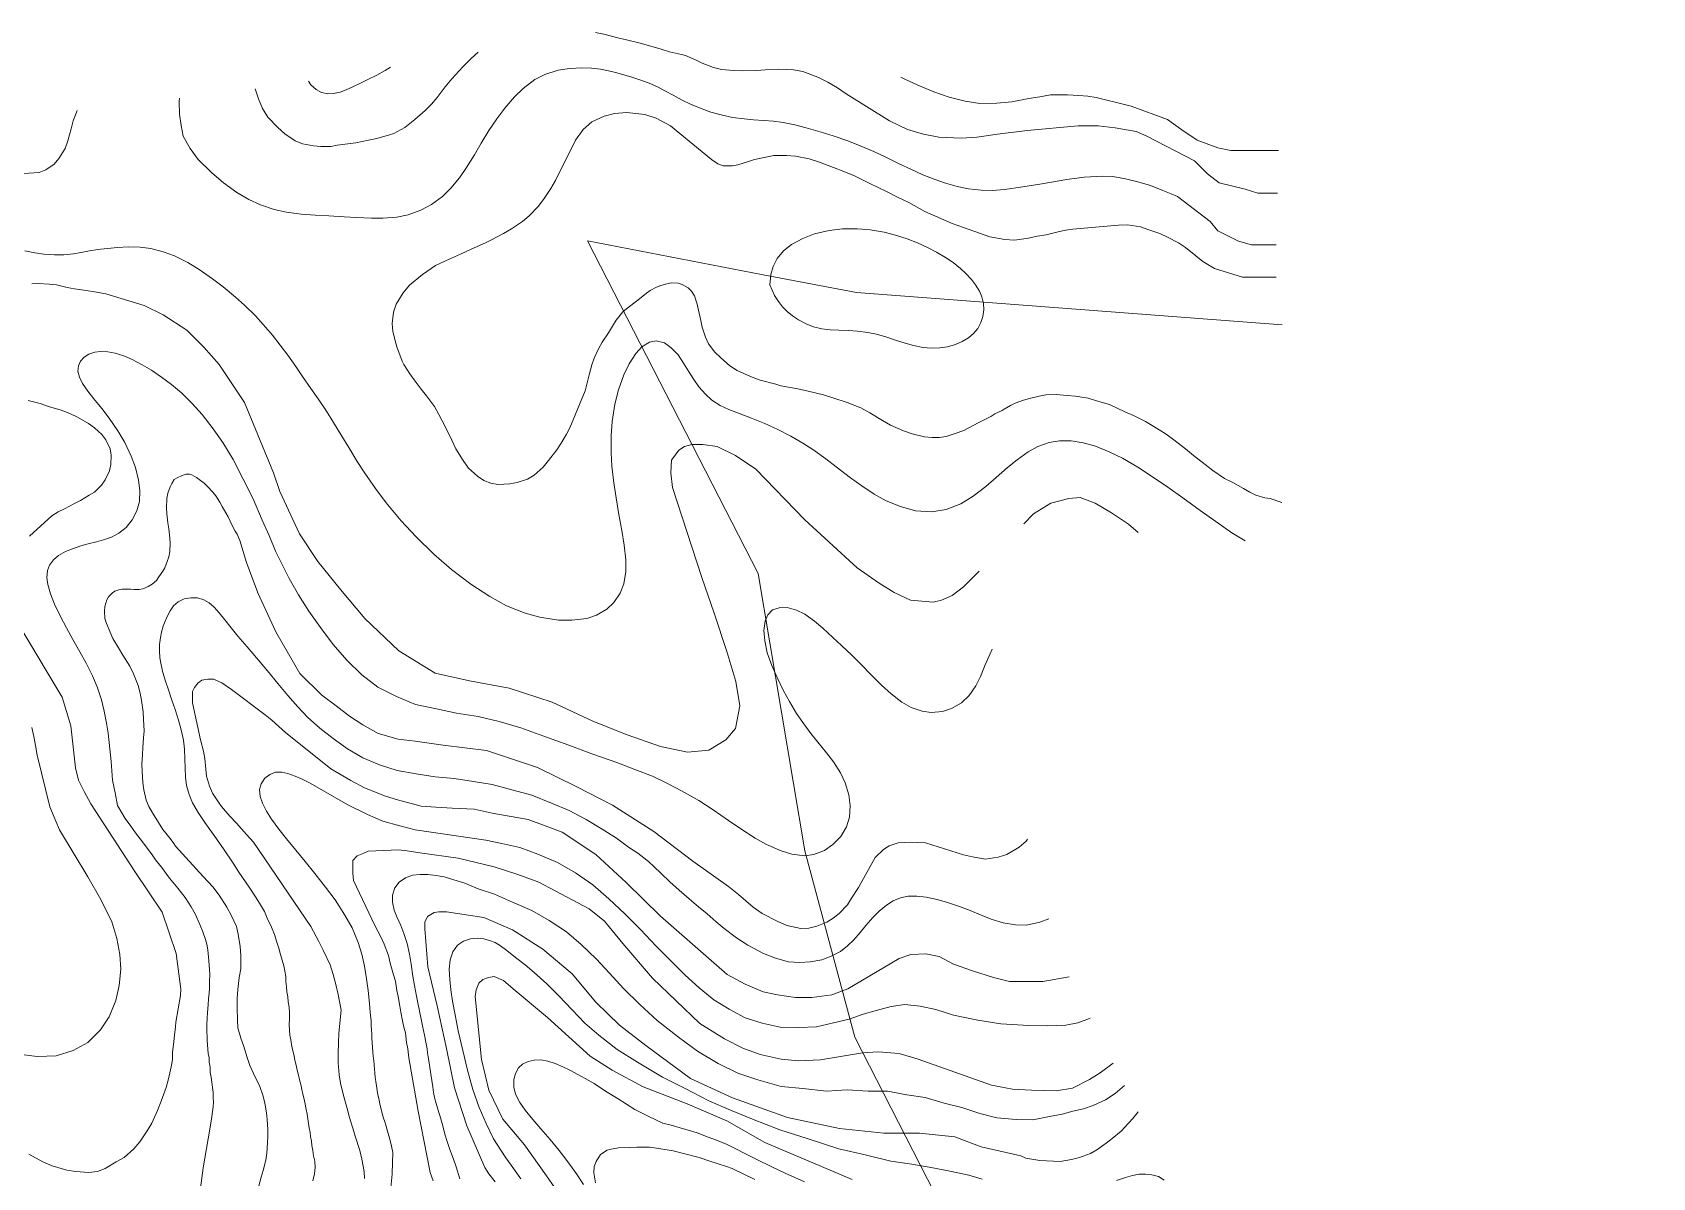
# Model space of a CAD drawing. Header units: metres. Extents: x 548946 to 557077, y 1838800 to 1845419.
# Drawn here: x 555028 to 555771, y 1843714 to 1844239 of the extents above; entities that cross this region are included whole.
import ezdxf

# ---------------------------------------------------------------- set-up
doc = ezdxf.new("R2010")
doc.units = ezdxf.units.M
doc.header["$LTSCALE"] = 28
for name, color, linetype, lineweight in [('1', 7, 'Continuous', 13), ('2', 7, 'Continuous', 13), ('44', 7, 'Continuous', 13)]:
    doc.layers.add(name, color=color, linetype=linetype, lineweight=lineweight)

msp = doc.modelspace()

# ---------------------------------------------------------------- linework, layer by layer
at = {"layer": '1'}
for points in [[(555539.12, 1844191.71), (555534.21, 1844193.94), (555524.65, 1844195.68), (555516.82, 1844196.56), (555507.69, 1844196.56), (555484.22, 1844194.38), (555470.74, 1844192.63), (555461.18, 1844191.33), (555454.22, 1844190.89), (555443.79, 1844191.33), (555436.84, 1844192.63), (555429.45, 1844194.81), (555421.19, 1844198.74), (555401.35, 1844211.13), (555397.28, 1844213.95), (555392.87, 1844216.54), (555388.29, 1844218.91), (555381.42, 1844221.38), (555377.13, 1844222.17), (555370.52, 1844222.58), (555364.19, 1844222.27), (555360.15, 1844221.86), (555353.98, 1844221.75), (555349.87, 1844221.9), (555344.19, 1844222.43), (555340.47, 1844223.29), (555335.27, 1844225.3), (555332.23, 1844226.82), (555327.7, 1844228.83), (555325.83, 1844229.26), (555320.35, 1844230.47), (555316.5, 1844231.61), (555310.77, 1844233.36), (555306.83, 1844234.39), (555300.64, 1844236), (555296.62, 1844236.92), (555290.24, 1844238.5), (555286.42, 1844239.37)], [(555232.56, 1844230.23), (555229.34, 1844227.35), (555225.61, 1844223.65), (555220.61, 1844218.08), (555217.55, 1844214.37), (555213.78, 1844209.52), (555211.22, 1844206.44), (555208.26, 1844203.5), (555203.54, 1844199.39), (555199.05, 1844195.79), (555193.98, 1844192.96), (555191.97, 1844192.33), (555186.17, 1844190.75), (555182.37, 1844189.99), (555176.52, 1844188.78), (555172.88, 1844188.23), (555168.01, 1844187.62), (555165.04, 1844187.06), (555160.48, 1844187.06), (555157.2, 1844187.41), (555152.14, 1844188.29), (555148.75, 1844189.58), (555144.05, 1844192.89), (555140.74, 1844195.81), (555136.25, 1844200.48), (555133.76, 1844204.45), (555131.97, 1844208.88), (555130.41, 1844213.48)], [(555154.8, 1844217.03), (555155.94, 1844215.27), (555158.34, 1844213.21), (555160.8, 1844211.85), (555163.69, 1844211.19), (555166.33, 1844211.3), (555169.33, 1844212.01), (555172.12, 1844213.1), (555175.45, 1844214.56), (555178.67, 1844216.11), (555182.36, 1844217.88), (555186.14, 1844219.78), (555190.03, 1844221.88), (555192.47, 1844223.42)], [(555253.3, 1844213.68), (555258.56, 1844217.7), (555263.25, 1844220.07), (555269.27, 1844222.03), (555274.51, 1844222.88), (555280.13, 1844223.15), (555284.6, 1844222.91), (555288.74, 1844222.48), (555292.3, 1844221.73), (555295.56, 1844220.97), (555299.39, 1844219.88), (555302.99, 1844218.82), (555307.16, 1844217.49), (555310.97, 1844216.02), (555314.76, 1844214.4), (555318.49, 1844212.46), (555321.99, 1844210.55), (555326.08, 1844208.33), (555329.93, 1844206.44), (555334.77, 1844204.41), (555339.29, 1844202.84), (555344.65, 1844201.37), (555349.28, 1844200.42), (555354.48, 1844199.69), (555358.9, 1844199.33), (555363.56, 1844198.99), (555367.97, 1844198.63), (555372.48, 1844198.02), (555377.76, 1844196.99), (555382.97, 1844195.67), (555389.44, 1844193.79), (555395.3, 1844191.91), (555402.03, 1844189.57), (555407.75, 1844187.41), (555414.07, 1844184.68), (555419.47, 1844182.15), (555425.57, 1844179.17), (555430.91, 1844176.63), (555436.53, 1844174.09), (555441.71, 1844172.03), (555446.79, 1844170.25), (555452.27, 1844168.75), (555457.36, 1844167.66), (555463.27, 1844166.97), (555468.39, 1844166.9), (555473.88, 1844167.28), (555482.27, 1844168.62), (555490.94, 1844170), (555502.53, 1844171.93), (555510.42, 1844173.03), (555518.99, 1844173.5), (555523.6, 1844173.22), (555529.34, 1844172.25), (555535.07, 1844170.8), (555540.83, 1844169.12), (555546.48, 1844166.92), (555550.36, 1844165.4), (555553.27, 1844164.14)], [(555426.42, 1844218.85), (555427.85, 1844218.11), (555434.18, 1844215.1), (555441.56, 1844212.04), (555448.56, 1844209.72), (555455.89, 1844207.82), (555462.59, 1844206.75), (555470.45, 1844206.92), (555477.26, 1844207.48), (555485.05, 1844209.01), (555490.07, 1844209.83), (555494.92, 1844210.68), (555498.74, 1844210.75), (555502.72, 1844210.69), (555507.99, 1844210.5), (555512.04, 1844210.07), (555515.93, 1844209.52), (555520.19, 1844208.41), (555525.29, 1844207.21), (555532, 1844205.57)], [(555095.65, 1844209.27), (555095.55, 1844207.75), (555095.67, 1844201.89), (555096.39, 1844196.74), (555097.42, 1844191.84), (555100.61, 1844186.17), (555104.31, 1844181.16), (555110.38, 1844175.06), (555115.94, 1844170.45), (555121.94, 1844165.99), (555127.55, 1844162.78), (555132.81, 1844160.35), (555139.12, 1844158.23), (555144.8, 1844156.96), (555151.44, 1844156.05), (555157.82, 1844155.57), (555164.21, 1844155.18), (555171.18, 1844154.81), (555176.84, 1844154.48), (555183.76, 1844154.2), (555188.86, 1844154.17), (555195.39, 1844154.69), (555200.5, 1844155.78), (555206.39, 1844157.9), (555211.24, 1844160.48), (555216.2, 1844164.11), (555220.08, 1844167.88), (555224.11, 1844172.7), (555227.33, 1844177.46), (555230.96, 1844183.28), (555234.06, 1844188.61), (555237.52, 1844194.33), (555241.19, 1844199.77), (555244.82, 1844204.69), (555249.33, 1844209.85), (555253.3, 1844213.68)], [(555048.77, 1844203.58), (555046.98, 1844198.75), (555046.09, 1844195.21), (555044.49, 1844189.67), (555043.23, 1844186.08), (555040.37, 1844181.53), (555038.21, 1844178.97), (555034.44, 1844176.31), (555031.35, 1844175.16), (555026.63, 1844174.76), (555023.31, 1844174.63), (555017.79, 1844175.37), (555013.68, 1844176.19), (555007.66, 1844177.82), (555003.65, 1844179.41), (554999.03, 1844181.31), (554990.02, 1844186.28), (554987.66, 1844187.61), (554984.04, 1844189.71)], [(555532, 1844205.57), (555548.63, 1844199.43), (555555.15, 1844194.69), (555562.26, 1844189.95), (555571.74, 1844186.39), (555577.66, 1844185.21), (555587.73, 1844185.21), (555591.88, 1844185.21), (555594.84, 1844185.21), (555599.58, 1844185.21)], [(555198.59, 1844087.15), (555197.73, 1844088.66), (555195.38, 1844095.23), (555194.8, 1844096.87), (555193.55, 1844102.25), (555193.19, 1844105.92), (555193.87, 1844111.15), (555195.03, 1844114.82), (555198.3, 1844119.9), (555201.2, 1844123.41), (555207.06, 1844128.34), (555213.13, 1844132.43), (555217.71, 1844134.63), (555224.48, 1844137.67), (555229.34, 1844139.99), (555236.02, 1844142.93), (555238.18, 1844143.96), (555244.17, 1844147.09), (555247.9, 1844149.28), (555252.91, 1844152.67), (555255.93, 1844155.24), (555260.15, 1844159.58), (555262.61, 1844162.75), (555265.99, 1844167.74), (555268.01, 1844171.43), (555277.3, 1844190.02), (555280.78, 1844194.81), (555284.69, 1844198.3), (555290.34, 1844200.91), (555295.12, 1844202.22), (555300.77, 1844202.66), (555309.03, 1844201.79), (555314.25, 1844200.04), (555320.77, 1844196.56), (555339.53, 1844181.05), (555342.54, 1844179.05), (555344.94, 1844178.2), (555349.14, 1844178.16), (555351.66, 1844178.57), (555356.15, 1844179.99), (555359.36, 1844181.06), (555364.46, 1844182.17), (555368.08, 1844182.91), (555373.89, 1844182.97), (555378.14, 1844182.55), (555384.3, 1844181.32), (555388.66, 1844179.96), (555395.55, 1844177.49), (555400.17, 1844175.59), (555405.19, 1844173.55), (555412.19, 1844170.13), (555419.81, 1844166.42), (555424.9, 1844163.81), (555430.07, 1844161.32), (555437.44, 1844157.28), (555442.3, 1844155.03), (555449.87, 1844151.69), (555455.05, 1844149.86), (555462.42, 1844147.35), (555467.21, 1844145.66), (555474.04, 1844144.42), (555478.47, 1844144.02), (555484.83, 1844145.01), (555488.91, 1844145.9), (555493.02, 1844146.61)], [(555539.12, 1844191.71), (555561.07, 1844180.46), (555567, 1844174.54), (555572.33, 1844170.39), (555584.18, 1844167.42), (555590.1, 1844165.64), (555594.84, 1844165.64), (555598.99, 1844165.64)], [(555553.27, 1844164.14), (555568.18, 1844152.6), (555571.74, 1844148.45), (555581.21, 1844143.71), (555587.14, 1844141.93), (555592.47, 1844141.93), (555594.25, 1844141.93), (555598.39, 1844141.93)], [(555493.02, 1844146.61), (555498.47, 1844147.96), (555501.9, 1844148.68), (555505.22, 1844149.15), (555517.23, 1844150.22)], [(555517.23, 1844150.22), (555520.9, 1844150.58), (555526.18, 1844151.05), (555530.27, 1844151.09), (555536.2, 1844150.21), (555540, 1844148.78), (555545.16, 1844147.14), (555548.61, 1844145.47), (555553.7, 1844142.87), (555556.93, 1844140.7), (555561.6, 1844136.9), (555564.87, 1844134.36), (555570.21, 1844131.17)], [(555282.4, 1843970.66), (555275.5, 1843969.84), (555269.41, 1843969.91), (555260.93, 1843971.15), (555254.13, 1843972.98), (555245.57, 1843976.45), (555237.94, 1843980.7), (555229.2, 1843986.36), (555220.43, 1843993.1), (555212.29, 1844000.08), (555204.02, 1844008.14), (555197.29, 1844015.45), (555190.45, 1844023.69), (555185.54, 1844030.19), (555180.62, 1844037.25), (555177.19, 1844042.58), (555173.31, 1844048.98), (555170.19, 1844054.27), (555166.37, 1844060.51), (555163.05, 1844065.64), (555159.21, 1844071.27), (555155.9, 1844076.1), (555152.15, 1844081.52), (555148.96, 1844086.17), (555145.31, 1844091.31), (555141.85, 1844095.94), (555138.29, 1844100.56), (555134.11, 1844105.42), (555130.49, 1844109.41), (555125.48, 1844114.29), (555121.38, 1844117.93), (555115.66, 1844122.69), (555110.79, 1844126.39), (555104.76, 1844130.6), (555099.45, 1844133.83), (555093.45, 1844136.86), (555088.28, 1844138.82), (555082.51, 1844140.27), (555077.61, 1844140.84), (555072.18, 1844140.99), (555067.39, 1844140.72), (555062.5, 1844140.3), (555058.28, 1844139.75), (555054.48, 1844139.17), (555050.69, 1844138.46), (555047.05, 1844137.88), (555042.63, 1844137.43), (555038.41, 1844137.36), (555033.55, 1844137.62), (555029.38, 1844138.22), (555024.86, 1844139.15)], [(555570.21, 1844131.17), (555582.99, 1844127.11), (555588.91, 1844127.11), (555595.43, 1844127.11), (555598.39, 1844127.11)], [(555028.03, 1844124.03), (555030.95, 1844124.3), (555035.94, 1844123.97), (555039.33, 1844123.54), (555044.24, 1844122.44), (555047.57, 1844121.71), (555052.91, 1844120.95), (555056.78, 1844120.48), (555061.95, 1844119.51), (555079.49, 1844114.15), (555088.19, 1844109.79), (555099.05, 1844102.82), (555106.88, 1844094.97), (555113.83, 1844087.12), (555125.57, 1844069.68), (555138.77, 1844037.43), (555141.63, 1844028.88), (555150.67, 1844009.42), (555159.04, 1843996.74), (555169.43, 1843983.97), (555180.7, 1843970.6), (555196.32, 1843955.8), (555212.92, 1843945.48), (555228.62, 1843942.03), (555246.82, 1843938.59), (555266.58, 1843932.23), (555285.22, 1843923.52), (555300.88, 1843917.22), (555316.24, 1843911.93), (555328.53, 1843909.33), (555338.36, 1843910.21), (555346.08, 1843914.92), (555350.52, 1843920.23), (555352.61, 1843930.56), (555350.68, 1843941.76), (555346.62, 1843955.55), (555340.73, 1843973.11), (555335.13, 1843989.34), (555321.72, 1844030.65), (555320.88, 1844037.37), (555321.3, 1844043.25), (555324.65, 1844047.87), (555327.16, 1844049.55), (555330.51, 1844050.39), (555335.54, 1844050.39), (555342.24, 1844049.55), (555350.61, 1844045.35), (555359.83, 1844039.05), (555382.35, 1844015.89), (555406.4, 1843993.83), (555416.4, 1843986.86), (555423.36, 1843982.5), (555430.75, 1843979.01), (555441.18, 1843978.14), (555445.09, 1843979.01), (555449.88, 1843981.19), (555455.09, 1843985.11), (555459.44, 1843989.47), (555462.21, 1843992.38)], [(555371.39, 1844077.33), (555369.02, 1844077.99), (555361.91, 1844079.96), (555357.42, 1844081.59), (555351.36, 1844084.26), (555348.03, 1844086.51), (555343.66, 1844090.25), (555341.16, 1844092.71), (555338.28, 1844096.63), (555336.76, 1844099.68), (555335.23, 1844104.26), (555334.67, 1844107.24), (555333.6, 1844111.97), (555333.06, 1844114.76), (555331.73, 1844118.5), (555330.4, 1844120.72), (555328.88, 1844122.24), (555326.12, 1844123.71), (555324.23, 1844124.33), (555321.05, 1844124.6), (555319.12, 1844124.07), (555316.35, 1844123.34), (555314.36, 1844122.52), (555311.49, 1844121.02), (555309.73, 1844119.84), (555307.32, 1844117.83), (555305.15, 1844116.12), (555301.41, 1844113.27), (555298.99, 1844111.25), (555295.95, 1844107.35), (555294.19, 1844104.65), (555292.38, 1844101.66), (555289.49, 1844097.29), (555287.78, 1844094.22), (555285.83, 1844089.97), (555284.68, 1844086.97), (555283.45, 1844082.33), (555282.78, 1844079.3), (555281.69, 1844075.06), (555274.58, 1844058.06), (555273.13, 1844055.12), (555270.6, 1844050.99), (555268.7, 1844047.89), (555264.93, 1844043.03), (555262.36, 1844039.94), (555258.23, 1844036.38), (555255.23, 1844034.48), (555250.55, 1844033.03), (555247.19, 1844032.42), (555241.7, 1844032.12), (555238.39, 1844032.65), (555235.28, 1844033.89), (555232.37, 1844035.81), (555228.18, 1844039.57), (555225.76, 1844042.99), (555222.4, 1844048.48), (555220.49, 1844052.34), (555217.65, 1844058.27), (555214.62, 1844064.18), (555212.54, 1844067.83), (555208.88, 1844072.71), (555206.5, 1844075.75), (555203.2, 1844080.01), (555201.32, 1844082.82), (555198.59, 1844087.15)], [(555242.18, 1843923.39), (555232.59, 1843925.65), (555222.75, 1843927.23), (555213.53, 1843929.21), (555203.81, 1843931.25), (555195.18, 1843934.81), (555186.67, 1843939.05), (555179.32, 1843944.75), (555172.37, 1843951.49), (555166.14, 1843958.7), (555160.29, 1843966.48), (555155.02, 1843974.03), (555150.32, 1843981.51), (555146.01, 1843988.89), (555142.63, 1843995.66), (555139.75, 1844001.5), (555136.84, 1844008.66), (555133.6, 1844015.72), (555129.46, 1844025.45), (555124.96, 1844034.48), (555120.3, 1844043.51), (555115.49, 1844051.33), (555111.16, 1844057.63), (555106.06, 1844064.2), (555101.46, 1844069.24), (555096.55, 1844074.04), (555091.97, 1844077.85), (555087.45, 1844081.29), (555082.79, 1844084.43), (555078.54, 1844087), (555074, 1844089.41), (555070.18, 1844091.05), (555066.14, 1844092.33), (555062.9, 1844092.94), (555059.48, 1844093.07), (555056.84, 1844092.67), (555054.11, 1844091.76), (555052.07, 1844090.51), (555050.29, 1844088.62), (555049.35, 1844086.51), (555049.09, 1844083.96), (555049.81, 1844081.2), (555051.22, 1844078.31), (555053.64, 1844074.88), (555056.41, 1844071.41), (555060.04, 1844066.89), (555063.51, 1844062.42), (555067.43, 1844056.71), (555070.58, 1844051.36), (555073.58, 1844045.12), (555075.48, 1844039.78), (555076.93, 1844034.01), (555077.45, 1844029.28), (555077.31, 1844024.32), (555076.14, 1844020), (555074.04, 1844015.81), (555071.23, 1844012.34), (555067.83, 1844009.67), (555064.54, 1844007.83), (555060.89, 1844006.62), (555057.66, 1844005.75), (555053.84, 1844004.78), (555050.47, 1844003.89), (555046.62, 1844002.63), (555043.4, 1844001.31), (555040.18, 1843999.45), (555037.9, 1843997.48), (555036.1, 1843995.06), (555035.17, 1843992.57), (555034.92, 1843989.45), (555035.31, 1843986.16), (555036.55, 1843981.85), (555038.44, 1843977.2), (555040.93, 1843971.86), (555043.89, 1843966.32), (555046.82, 1843960.98), (555050.04, 1843955.27), (555052.86, 1843950.18), (555055.77, 1843944.37), (555058.02, 1843939.22), (555059.96, 1843933.35), (555061.19, 1843928.14), (555062.24, 1843922.57), (555062.96, 1843918.04), (555063.74, 1843910.92), (555064.35, 1843905), (555064.96, 1843896.45), (555066.13, 1843890.66), (555067.35, 1843884.88), (555069.33, 1843881.56), (555070.8, 1843878.97), (555073.42, 1843875.33), (555075.48, 1843872.38), (555078.66, 1843868.24), (555080.82, 1843865.37), (555082.93, 1843862.66), (555084.77, 1843860.02), (555087.42, 1843856.56), (555091.14, 1843851.6), (555094.97, 1843846.91), (555098.34, 1843842.64)], [(555584.27, 1844006.21), (555578.15, 1844009.93), (555570.72, 1844015.06), (555563.64, 1844020.11), (555555.6, 1844025.91), (555548.76, 1844030.78), (555541.29, 1844035.94), (555535, 1844040.01), (555527.98, 1844044.09), (555521.94, 1844047.06), (555515.57, 1844049.65), (555509.93, 1844051.23), (555504.52, 1844052.15), (555499.14, 1844052.11), (555494.36, 1844051.32), (555489.11, 1844049.44), (555484.68, 1844047.01), (555479.68, 1844043.44), (555475.29, 1844039.81), (555470.13, 1844035.24), (555465.3, 1844031.12), (555459.47, 1844026.63), (555453.91, 1844023.24), (555447.09, 1844020.58), (555440.58, 1844019.59), (555433.15, 1844019.96), (555426.17, 1844021.93), (555419.66, 1844024.6), (555414.2, 1844027.61), (555408.42, 1844031.49), (555403.32, 1844035.11), (555396.73, 1844040.12), (555391.94, 1844043.76), (555385.96, 1844048.13), (555381.5, 1844051), (555375.94, 1844054.2), (555370.01, 1844057.21), (555364.04, 1844059.99), (555357.86, 1844062.54), (555352.75, 1844064.47), (555347.56, 1844066.48), (555343.62, 1844068.33), (555339.73, 1844070.78), (555336.82, 1844073.41), (555333.83, 1844076.83), (555331.53, 1844080.17), (555329.06, 1844083.98), (555326.79, 1844087.68), (555324.23, 1844091.48), (555321.13, 1844094.76), (555317.99, 1844097.06), (555314.23, 1844097.9), (555311.13, 1844097.32), (555307.63, 1844095.13), (555304.89, 1844092.11), (555301.82, 1844087.41), (555299.36, 1844082.29), (555296.93, 1844075.48), (555295.25, 1844068.93), (555294.04, 1844061.01), (555293.51, 1844054.39), (555293.52, 1844046.62), (555293.93, 1844040.45), (555294.75, 1844032.83), (555295.83, 1844026), (555297.13, 1844018.3), (555298.48, 1844010.92), (555299.58, 1844004.18), (555300.25, 1843997.49), (555300.25, 1843992.09), (555299.38, 1843986.52), (555297.72, 1843982.19), (555294.74, 1843977.92), (555291.55, 1843974.89), (555286.83, 1843972.2), (555282.4, 1843970.66)], [(555601.05, 1844023.82), (555600.63, 1844023.88), (555595.74, 1844025.65), (555593.31, 1844026.01), (555589.15, 1844027.21), (555586.42, 1844028.49), (555583.53, 1844030.22), (555578.53, 1844032.93), (555574.76, 1844034.84), (555569.44, 1844038.47), (555565.96, 1844041.18), (555560.57, 1844045.36), (555556.85, 1844048.42), (555551.47, 1844052.61), (555548.01, 1844055.13), (555542.32, 1844058.71), (555538.61, 1844060.91), (555533.01, 1844063.74), (555529.08, 1844065.44), (555525.55, 1844067), (555522, 1844068.75), (555516.06, 1844070.48), (555512.2, 1844071.62), (555506.46, 1844072.52), (555502.62, 1844072.8), (555497.59, 1844073.32), (555492.86, 1844073.1), (555489.77, 1844072.62), (555485.34, 1844071.49), (555482.57, 1844070.77), (555478.74, 1844069.33), (555476.59, 1844068.3), (555473.75, 1844066.61), (555472.77, 1844066.01), (555469.54, 1844064.46), (555467.59, 1844063.27), (555464.64, 1844061.66), (555463.11, 1844060.99), (555461.76, 1844060.35), (555455.26, 1844056.86), (555451.25, 1844055.4), (555447.13, 1844054.03), (555443.94, 1844053.63), (555440.7, 1844053.6), (555437.23, 1844053.93), (555431.63, 1844055.23), (555427.65, 1844056.64), (555421.7, 1844059.23), (555417.91, 1844061.33), (555412.22, 1844064.91), (555408.03, 1844067.15), (555401.81, 1844069.61), (555395.24, 1844071.84), (555390.88, 1844073.2), (555383.9, 1844074.89), (555379.1, 1844075.91), (555371.39, 1844077.33)], [(555026.87, 1844008.4), (555037.23, 1844017.76), (555040.07, 1844019.45), (555042.93, 1844020.95), (555047.5, 1844023.33), (555050.28, 1844024.73), (555054.36, 1844027.15), (555056.66, 1844028.58), (555059.98, 1844031.76), (555061.68, 1844034.16), (555063.54, 1844038.31), (555064.23, 1844041.16), (555064.36, 1844045.46), (555063.9, 1844048.36), (555061.86, 1844052.49), (555060.11, 1844055.03), (555056.69, 1844058.04), (555053.96, 1844059.98), (555049.01, 1844062.99), (555045.48, 1844064.54), (555041.47, 1844066.14), (555035.64, 1844067.79), (555031.84, 1844069.22), (555026.32, 1844070.63)], [(555482.77, 1844013.97), (555487.26, 1844018.68), (555495.09, 1844023.48), (555503.35, 1844025.66), (555508.56, 1844026.09), (555515.52, 1844023.48), (555522.91, 1844019.12), (555530.73, 1844013.89), (555535.1, 1844009.97)], [(555266.26, 1843885.99), (555257.26, 1843889.54), (555248.63, 1843891.95), (555239.07, 1843894.51), (555230.45, 1843895.81), (555221.58, 1843897.26), (555212.91, 1843897.97), (555204.18, 1843899.39), (555195.43, 1843900.89), (555187.37, 1843903.46), (555179.78, 1843906.71), (555172.77, 1843910.79), (555166.14, 1843915.55), (555160.08, 1843920.25), (555154.38, 1843925.41), (555149.89, 1843930.05), (555145.3, 1843935.26), (555140.73, 1843940.78), (555136.02, 1843946.55), (555130.93, 1843952.56), (555126.71, 1843957.59), (555122.46, 1843962.55), (555119.41, 1843966.33), (555116.41, 1843970.07), (555113.91, 1843973.16), (555111.56, 1843975.75), (555109.24, 1843977.75), (555106.83, 1843979.14), (555103.98, 1843980.04), (555100.93, 1843980.16), (555097.8, 1843979.61), (555095.07, 1843978.27), (555092.93, 1843976.42), (555091.38, 1843974.14), (555090.16, 1843971.85), (555089.11, 1843969.37), (555088.2, 1843967.07), (555087.44, 1843964.37), (555086.92, 1843961.85), (555086.57, 1843958.69), (555086.49, 1843955.83), (555086.68, 1843952.56), (555087.25, 1843949.35), (555088.09, 1843945.91), (555089.34, 1843941.91), (555090.63, 1843937.92), (555092.21, 1843933.18), (555093.64, 1843928.88), (555095.22, 1843923.96), (555096.49, 1843919.63), (555097.51, 1843914.82), (555098.03, 1843910.64), (555098.2, 1843906.09), (555098.22, 1843902.17), (555098.4, 1843897.84), (555098.96, 1843894), (555100.06, 1843889.84), (555101.71, 1843886.03), (555104.26, 1843881.63), (555107.32, 1843877.14), (555111.86, 1843870.71), (555115.84, 1843864.99), (555120.32, 1843858.38), (555122.94, 1843854.35), (555126.01, 1843849.82)], [(555468.23, 1843956.5), (555467.11, 1843954.13), (555465.06, 1843949.29), (555462.91, 1843944.06), (555460.74, 1843939.71), (555457.67, 1843935.25), (555454.23, 1843931.99), (555449.62, 1843929.32), (555445.4, 1843927.91), (555440.29, 1843927.49), (555436.17, 1843928.05), (555431.07, 1843929.85), (555426.89, 1843932.29), (555421.87, 1843935.99), (555417.44, 1843940.11), (555412.79, 1843944.8), (555408.19, 1843949.5), (555403.87, 1843953.82), (555399.25, 1843958.19), (555395.19, 1843961.97), (555390.58, 1843966.11), (555386.8, 1843969.42), (555382.36, 1843972.61), (555378.47, 1843974.46), (555374.19, 1843975.71), (555370.54, 1843975.54), (555367.55, 1843974.65), (555365.35, 1843972.34), (555364.2, 1843969.37), (555363.63, 1843965.06), (555363.99, 1843960.31), (555365.14, 1843954.83), (555367.19, 1843949.04), (555369.63, 1843943.49), (555372.66, 1843937.45), (555375.34, 1843932.61), (555378.6, 1843927.06), (555381.4, 1843922.89), (555385.07, 1843917.87), (555388.36, 1843913.88), (555392.3, 1843909.07), (555395.5, 1843904.9), (555398.69, 1843899.88), (555400.82, 1843895.21), (555402.5, 1843889.69), (555403.1, 1843884.83), (555402.82, 1843879.54), (555401.39, 1843875.02), (555398.9, 1843870.66), (555395.21, 1843867.03), (555391.37, 1843864.27), (555386.53, 1843862.38), (555382.33, 1843861.79), (555376.42, 1843862.48), (555371.46, 1843864.03), (555364.8, 1843866.93), (555359.55, 1843869.88), (555352.98, 1843874.09), (555347.42, 1843878.02), (555340.32, 1843882.89), (555333.75, 1843887.1), (555325.9, 1843891.59), (555319.16, 1843895.12), (555312.46, 1843898.36), (555304.45, 1843901.43), (555296.22, 1843904.53), (555284.72, 1843908.51), (555274.12, 1843912.51), (555262.25, 1843916.88), (555252.15, 1843920.46), (555242.18, 1843923.39)], [(555026.7, 1843725.05), (555033.06, 1843721.46), (555037.39, 1843719.62), (555044.02, 1843717.69), (555048.21, 1843716.97), (555054.17, 1843716.58), (555058.11, 1843717.07), (555061.66, 1843718.37), (555066.72, 1843721.39), (555070.37, 1843723.47), (555074.74, 1843727.35), (555077.47, 1843730.65), (555080.93, 1843735.75), (555082.97, 1843739.25), (555085.59, 1843745.01), (555087.35, 1843749.23), (555089.6, 1843755.61), (555090.63, 1843759.56), (555091.95, 1843764.96), (555092.49, 1843768.27), (555092.55, 1843771.62), (555093.07, 1843776.64), (555093.47, 1843779.55), (555093.85, 1843783.31), (555094.05, 1843785.53), (555096.1, 1843797.74), (555096.34, 1843800.61), (555094.19, 1843817.06), (555087.73, 1843836), (555075.18, 1843854.66), (555055.06, 1843885.56), (555052.01, 1843891.25), (555049.39, 1843896.5), (555048.08, 1843902.18), (555045.93, 1843921.34), (555041.86, 1843934.51), (555023.85, 1843964.61)], [(555106.71, 1843909.77), (555105.38, 1843915.01), (555101.66, 1843931.92), (555101.66, 1843933.66), (555101.66, 1843935.41), (555101.66, 1843937.15), (555102.53, 1843938.9), (555104.27, 1843941.08), (555106.01, 1843942.38), (555108.62, 1843942.82), (555111.22, 1843942.82), (555115.14, 1843941.08), (555119.48, 1843938.02), (555135.01, 1843926.42), (555137.98, 1843923.94), (555141.18, 1843921.11), (555144.28, 1843918.37), (555165.06, 1843901.71), (555174.28, 1843896.25), (555180.56, 1843892.89), (555190.19, 1843889.11), (555195.63, 1843887.43), (555206.52, 1843884.49), (555213.22, 1843884.07), (555220.76, 1843883.65), (555230.81, 1843883.23), (555238.98, 1843881.37), (555255.57, 1843878.48), (555271.16, 1843872.69), (555286.57, 1843862.44), (555300.51, 1843849.49), (555316.26, 1843834.04), (555346.76, 1843807.29), (555355.05, 1843802.92), (555363.33, 1843799.42), (555369.87, 1843798.11), (555378.16, 1843796.8), (555385.57, 1843796.8), (555394.73, 1843798.11), (555402.14, 1843800.74), (555425.68, 1843814.73), (555430.92, 1843816.48), (555437.89, 1843816.91), (555444, 1843815.6), (555450.54, 1843812.1), (555459.26, 1843809.04), (555468.85, 1843805.98), (555476.26, 1843804.23), (555484.98, 1843804.23), (555491.52, 1843804.23), (555503.48, 1843806.3)], [(555028.03, 1843920.57), (555028.88, 1843916.45), (555029.76, 1843912.38), (555030.45, 1843907.88), (555036.31, 1843884.25), (555038.93, 1843877.69), (555040.67, 1843873.76), (555053.68, 1843852.18), (555059.56, 1843841.71), (555064.75, 1843831.58), (555066.97, 1843823.86), (555068.3, 1843816.56), (555068.76, 1843809.84), (555068.11, 1843802.27), (555066.56, 1843795.4), (555063.41, 1843787.91), (555059.43, 1843781.95), (555053.66, 1843776.2), (555046.94, 1843772.5), (555039.11, 1843770.01), (555030.44, 1843769.77), (555022.04, 1843770.85)], [(555180.43, 1843713.86), (555180.4, 1843717.09), (555179.33, 1843722.65), (555178.44, 1843726.72), (555176.28, 1843733.29), (555175.65, 1843735.3), (555173.61, 1843741.79), (555172.61, 1843745.94), (555170.82, 1843751.89), (555169.53, 1843757.61), (555168.88, 1843761.33), (555168.47, 1843766.88), (555168.38, 1843770.67), (555168.53, 1843776.29), (555168.78, 1843780.31), (555169.32, 1843786.65), (555169.82, 1843790.98), (555168.45, 1843798.12), (555167.3, 1843802.73), (555166.16, 1843807.33), (555164.74, 1843811.81), (555161.63, 1843818.45), (555159.6, 1843822.56), (555155.98, 1843829.42), (555129.68, 1843868.1), (555126.41, 1843871.49), (555121.76, 1843876.8), (555118.8, 1843879.94), (555115.01, 1843884.4), (555113.86, 1843885.97), (555110.82, 1843890.53), (555109.39, 1843893.67), (555108.13, 1843898.36), (555107.74, 1843901.54), (555107.31, 1843906.42), (555106.71, 1843909.77)], [(555292.56, 1843842.11), (555285.19, 1843848.45), (555277.16, 1843853.96), (555269.01, 1843858.77), (555260.03, 1843862.61), (555251.69, 1843865.55), (555243.42, 1843867.46), (555236.2, 1843868.89), (555203.75, 1843873.76), (555196.77, 1843875.51), (555188.92, 1843877.69), (555181.94, 1843880.76), (555172.79, 1843885.13), (555155.65, 1843895.05), (555151.89, 1843896.94), (555148.67, 1843898.34), (555145.4, 1843899.59), (555142.6, 1843900.16), (555139.78, 1843900.18), (555137.17, 1843899.14), (555134.84, 1843897.44), (555133.2, 1843894.86), (555132.42, 1843892.2), (555132.73, 1843889.01), (555133.71, 1843886), (555135.62, 1843882.27), (555137.93, 1843878.61), (555141.29, 1843874), (555144.81, 1843869.55), (555148.97, 1843864.38), (555153.25, 1843859.13), (555157.7, 1843853.65), (555162.59, 1843847.45), (555167.02, 1843841.53), (555171.54, 1843834.64), (555174.79, 1843828.69), (555177.56, 1843822.08), (555179.21, 1843816.64), (555180.49, 1843811.12), (555181.43, 1843805.31), (555182.14, 1843799.98), (555182.87, 1843794.06), (555183.16, 1843789.9), (555183.52, 1843786.13), (555183.56, 1843783.92), (555183.72, 1843782.02), (555183.85, 1843780.11), (555183.93, 1843778.14), (555184.08, 1843776.14), (555184.17, 1843773.92), (555184.36, 1843771.95), (555184.52, 1843769.78), (555184.71, 1843767.88), (555184.87, 1843765.75), (555185.04, 1843763.9), (555185.19, 1843762.05), (555185.45, 1843760.2), (555185.65, 1843758.35), (555185.96, 1843756.31), (555186.29, 1843754.23), (555186.67, 1843752.13), (555187.16, 1843749.9), (555187.59, 1843747.94), (555188.19, 1843745.65), (555188.67, 1843743.65)], [(555494.28, 1843832.83), (555490.07, 1843831.3), (555483.94, 1843830.04), (555479, 1843830.12), (555473.24, 1843831.05), (555468.28, 1843832.62), (555463.18, 1843834.6), (555458.13, 1843836.64), (555453.22, 1843838.51), (555447.83, 1843840.33), (555443.04, 1843841.7), (555438.05, 1843842.88), (555433.74, 1843843.3), (555429.78, 1843843.28), (555426.24, 1843842.52), (555422.93, 1843841.16), (555419.74, 1843839.22), (555416.44, 1843836.47), (555413.48, 1843833.48), (555410.29, 1843829.86), (555407.7, 1843826.64), (555404.85, 1843823.26), (555401.87, 1843820.45), (555398.66, 1843817.88), (555394.42, 1843815.71), (555390.2, 1843814.16), (555384.76, 1843813.13), (555380.03, 1843812.9), (555374.83, 1843813.2), (555368.98, 1843814.91), (555363.47, 1843816.96), (555356.3, 1843820.88), (555351.02, 1843824.22), (555345.31, 1843828.48), (555341.75, 1843831.47), (555337.55, 1843835.15), (555333.62, 1843838.38), (555329.38, 1843842.07), (555324.75, 1843846.07), (555320.53, 1843849.91), (555316.35, 1843853.78), (555313.29, 1843856.68), (555310.75, 1843859.11), (555308.51, 1843860.8), (555305.77, 1843862.94), (555301.56, 1843865.76), (555296.05, 1843869.83), (555289.53, 1843873.96), (555282.18, 1843878.48), (555274.39, 1843882.5), (555266.26, 1843885.99)], [(555523.73, 1843766.7), (555517.69, 1843762.26), (555512.89, 1843759.19), (555505.04, 1843755.26), (555497.63, 1843753.95), (555486.29, 1843754.38), (555477.57, 1843754.82), (555467.98, 1843756.57), (555434.35, 1843768.58), (555425.56, 1843771.1), (555415.93, 1843771.94), (555408.81, 1843771.52), (555389.54, 1843768.16), (555379.49, 1843767.74), (555371.53, 1843768.58), (555361.9, 1843770.68), (555353.94, 1843773.62), (555345.57, 1843777.82), (555334.26, 1843784.96), (555312.55, 1843805.73), (555298.91, 1843821.58), (555290.51, 1843831.78), (555283.54, 1843837.47), (555267.84, 1843845.77), (555260.43, 1843849.71), (555250.84, 1843853.21), (555239.94, 1843856.71), (555223.37, 1843860.64), (555205.81, 1843863.1), (555200.09, 1843864), (555196.24, 1843864.47), (555182.23, 1843863.91), (555180.14, 1843863.07), (555177.21, 1843861.81), (555175.11, 1843859.71), (555175.11, 1843857.19), (555175.11, 1843853.83), (555175.53, 1843850.47), (555185.29, 1843829.76), (555187.92, 1843824.68), (555189.49, 1843821.27)], [(555126.01, 1843849.82), (555127.94, 1843846.95), (555130.59, 1843843.05), (555132.34, 1843840.08), (555134.62, 1843836.19), (555135.95, 1843833.17), (555137.87, 1843829.14), (555139.18, 1843825.75), (555140.38, 1843822.25), (555141.25, 1843819.44), (555141.99, 1843816.6), (555142.83, 1843813.95), (555143.57, 1843811.29), (555143.96, 1843808.91), (555144.44, 1843806.43), (555144.47, 1843804.08), (555144.79, 1843801.75), (555144.88, 1843799.48), (555145.31, 1843797.17), (555145.57, 1843794.82), (555146.02, 1843792.32), (555146.11, 1843789.73), (555146.14, 1843787.07), (555146.03, 1843784.38), (555146.07, 1843781.87), (555146.27, 1843779.54), (555146.67, 1843777.34), (555147.1, 1843775.28), (555147.55, 1843772.98), (555148.09, 1843770.63), (555148.54, 1843768.15), (555149.22, 1843765.83), (555149.62, 1843763.5), (555150.32, 1843761.25), (555150.75, 1843759), (555151.34, 1843756.85), (555151.8, 1843754.62), (555152.3, 1843752.53), (555152.85, 1843750.13), (555153.31, 1843747.9), (555153.82, 1843745.42), (555154.18, 1843743.31), (555154.5, 1843741.18), (555154.89, 1843739.06), (555155.16, 1843737.02), (555155.63, 1843734.93), (555155.8, 1843733.08), (555156.22, 1843731.01), (555156.34, 1843728.97), (555156.76, 1843726.7), (555157.2, 1843724.26), (555157.71, 1843721.8), (555157.92, 1843718.81), (555157.62, 1843715.96), (555156.87, 1843712.77)], [(555098.34, 1843842.64), (555101.08, 1843838.42), (555102.98, 1843834.91), (555104.97, 1843830.24), (555106.4, 1843826.86), (555107.66, 1843823.35), (555108.25, 1843821.2), (555108.69, 1843818.67), (555109.05, 1843815.33), (555109.27, 1843811.8), (555109.54, 1843807.4), (555109.52, 1843804.06), (555109.49, 1843800.85), (555109.31, 1843798.8), (555109.02, 1843796.15), (555108.82, 1843793.39), (555108.49, 1843789.99), (555108.33, 1843787.19), (555108.16, 1843784.6), (555108.24, 1843782.73), (555108.26, 1843780.98), (555108.36, 1843779.03), (555108.43, 1843777.14), (555108.51, 1843775.12), (555108.76, 1843773.17), (555108.9, 1843771.19), (555109.33, 1843769.14), (555109.37, 1843767.09), (555109.79, 1843764.82), (555109.76, 1843762.54), (555110.26, 1843760.22), (555110.49, 1843757.95), (555110.87, 1843755.62), (555111.1, 1843753.38), (555111.15, 1843750.97), (555111.32, 1843748.89), (555111.19, 1843746.75), (555110.19, 1843740.05), (555108.89, 1843732.07), (555106.6, 1843718.72), (555105.1, 1843708.12)], [(555513.16, 1843787.37), (555512.82, 1843787.17), (555507.59, 1843785.22), (555502.07, 1843784.13), (555493.8, 1843783.81), (555485.09, 1843783.92), (555472.24, 1843784.78), (555461.63, 1843786.39), (555450.47, 1843788.67), (555442.36, 1843791.31), (555435.2, 1843792.92), (555428.28, 1843793.55), (555421.92, 1843792.64), (555415.62, 1843790.98), (555409.17, 1843789.13), (555402.66, 1843786.81), (555395.53, 1843785.24), (555387.75, 1843783.43), (555379.6, 1843783.01), (555371.06, 1843783.14), (555362.85, 1843785.06), (555355.04, 1843787.52), (555347.64, 1843791.43), (555340.67, 1843795.79), (555334, 1843801.22), (555327.47, 1843807.07), (555320.99, 1843813.65), (555314.13, 1843820.55), (555307.14, 1843827.86), (555299.85, 1843835.16), (555292.56, 1843842.11)], [(555240.46, 1843712.26), (555237.54, 1843715.89), (555235.64, 1843718.88), (555227.45, 1843737.94), (555221.75, 1843755.4), (555218.03, 1843773.45), (555213.86, 1843793.03), (555209.52, 1843810.87), (555208.11, 1843828.28), (555208.11, 1843831.34), (555209.41, 1843833.97), (555212.47, 1843835.72), (555214.65, 1843836.15), (555218.13, 1843836.15), (555235.14, 1843833.53), (555248.33, 1843827.92), (555262.26, 1843818.98), (555275.78, 1843807.61), (555286.55, 1843794.62), (555297.4, 1843784.12), (555309.55, 1843774.88), (555329.96, 1843759.63), (555349.14, 1843750.82), (555374.43, 1843741.72), (555398.33, 1843736.75), (555418.52, 1843734.66), (555434.94, 1843734.56), (555451.2, 1843732.95), (555463.23, 1843728.36), (555481.37, 1843724.24), (555483.7, 1843723.11), (555490.1, 1843722.01), (555499.37, 1843721.56), (555504.67, 1843722.5), (555508.26, 1843723.43), (555513.25, 1843725.29), (555516.18, 1843726.89), (555520.45, 1843729.99), (555523.2, 1843732.23), (555527.45, 1843735.52), (555530.79, 1843739.17), (555532.69, 1843741.4), (555535.18, 1843744.32)], [(555189.49, 1843821.27), (555191.48, 1843816.01), (555192.3, 1843812.5), (555193.81, 1843807.28), (555194.66, 1843804.25), (555195.39, 1843799.97), (555196.01, 1843797.3), (555196.75, 1843792.83), (555197.19, 1843790.13), (555197.97, 1843786.15), (555198.61, 1843783.28), (555199.23, 1843780.61), (555199.69, 1843776.2), (555200.34, 1843773.34), (555200.85, 1843769.22), (555201.28, 1843766.52), (555205.05, 1843744.76), (555210.57, 1843716.59), (555211.92, 1843712.68)], [(555252.22, 1843713.6), (555249.6, 1843717.36), (555247.72, 1843719.98), (555245.23, 1843723.24), (555242.98, 1843726.84), (555239.71, 1843732.04), (555236.34, 1843739), (555233.01, 1843746.42), (555230.24, 1843754.7), (555227.71, 1843763.55), (555225.57, 1843772.46), (555223.52, 1843781.55), (555222.09, 1843788.87), (555220.92, 1843795.16), (555220.15, 1843800.35), (555219.63, 1843805.01), (555219.31, 1843809.84), (555219.79, 1843814.08), (555220.98, 1843817.75), (555223.2, 1843820.75), (555225.83, 1843822.61), (555229.08, 1843823.79), (555232.11, 1843824.03), (555235.18, 1843823.78), (555237.87, 1843823.01), (555240.41, 1843821.97), (555242.83, 1843820.45), (555245.14, 1843818.82), (555250.28, 1843814.77), (555254.22, 1843811.73), (555258.32, 1843808.24), (555264.15, 1843803.12), (555269.65, 1843797.53), (555275.77, 1843791.19), (555281.55, 1843785.09), (555287.88, 1843779.49), (555296.28, 1843773.04), (555305.72, 1843767.24), (555317.1, 1843760.33), (555327.81, 1843754.99), (555338.38, 1843749.42), (555348.24, 1843745.16)], [(555404.12, 1843713.37), (555363.98, 1843730.38), (555346.55, 1843740.25), (555328.43, 1843748), (555308.31, 1843755.82), (555294.05, 1843763.54), (555284, 1843769.84), (555264.33, 1843787.66), (555248.66, 1843800.73), (555244.3, 1843804.67), (555239.94, 1843806.42), (555237.32, 1843805.98), (555234.7, 1843805.11), (555232.96, 1843803.36), (555231.65, 1843800.3), (555231.21, 1843797.24), (555234.15, 1843768.43), (555237.5, 1843754.34), (555243.96, 1843741.02), (555253.87, 1843729.33), (555263.97, 1843715.07), (555271.65, 1843703.97)], [(555382.26, 1843712.26), (555373.3, 1843716.34), (555367.18, 1843719.24), (555360.01, 1843722.7), (555355.54, 1843725.03), (555350.49, 1843727.61), (555346.69, 1843729.36), (555341.84, 1843731.45), (555338.05, 1843732.8), (555333, 1843734.69), (555328.93, 1843735.97), (555325.15, 1843737.11), (555321.03, 1843738.26), (555317.23, 1843739.2), (555310.48, 1843742.42), (555304.44, 1843745.39), (555296.76, 1843750.41), (555290.99, 1843753.89), (555285.81, 1843757.44), (555281.67, 1843759.67), (555278.37, 1843761.5), (555274.63, 1843763.46), (555271.36, 1843765.04), (555267.86, 1843766.55), (555264.6, 1843767.57), (555261.4, 1843768.17), (555258.23, 1843768.13), (555255.55, 1843767.54), (555252.96, 1843766.24), (555251.16, 1843764.51), (555249.71, 1843761.92), (555249.03, 1843759.19), (555249.04, 1843755.7), (555249.8, 1843752.49), (555251.66, 1843748.68), (555254.12, 1843745.19), (555257.69, 1843740.81), (555261.39, 1843736.58), (555265.58, 1843731.64), (555269.67, 1843726.69), (555273.67, 1843721.52), (555277.66, 1843715.97), (555280.95, 1843711.05)], [(555188.67, 1843743.65), (555189.27, 1843741.51), (555189.77, 1843739.76), (555190.23, 1843738.23), (555190.72, 1843736.66), (555191.32, 1843734.5), (555192.07, 1843731.78), (555192.82, 1843728.62), (555193.47, 1843725.77), (555193.31, 1843721.09), (555193.22, 1843715.83), (555192.38, 1843708.23)], [(555348.24, 1843745.16), (555358.35, 1843740.96), (555370.87, 1843736.14), (555383.44, 1843732.14), (555397.94, 1843727.38), (555410.04, 1843724.62), (555421.85, 1843721.73), (555431.38, 1843720.36), (555440.98, 1843718.69), (555449.59, 1843717.03), (555457.51, 1843715.29), (555463.61, 1843713.55)], [(555525.27, 1843712.89), (555529.36, 1843714.33), (555532.5, 1843715.21), (555535.59, 1843715.79), (555538.47, 1843715.86), (555541.41, 1843715.57), (555544.48, 1843714.67), (555547.13, 1843713.01)]]:
    msp.add_lwpolyline(points, dxfattribs=at)
at = {"layer": '2'}
msp.add_lwpolyline([(555366.84, 1844128.38), (555367.91, 1844131.96), (555369.65, 1844135.64), (555372.64, 1844139.23), (555376.29, 1844142.13), (555381.46, 1844144.86), (555386.8, 1844146.96), (555393.48, 1844148.57), (555399.58, 1844149.32), (555406.53, 1844149.36), (555412.39, 1844148.83), (555418.67, 1844147.75), (555423.98, 1844146.36), (555429.26, 1844144.69), (555433.97, 1844142.81), (555438.56, 1844140.76), (555442.76, 1844138.56), (555446.88, 1844136.12), (555450.32, 1844133.78), (555453.69, 1844131.13), (555456.2, 1844128.82), (555458.76, 1844126.1), (555460.65, 1844123.64), (555462.44, 1844120.73), (555463.56, 1844118.09), (555464.33, 1844114.99), (555464.47, 1844112.2), (555464.01, 1844109.04), (555463.1, 1844106.35), (555461.62, 1844103.59), (555459.7, 1844101.33), (555457.41, 1844099.29), (555454.46, 1844097.59), (555451.46, 1844096.27), (555447.74, 1844095.25), (555444.31, 1844094.71), (555440.23, 1844094.59), (555436.55, 1844094.89), (555432.25, 1844095.73), (555428.41, 1844096.8), (555423.92, 1844098.26), (555419.94, 1844099.58), (555415.29, 1844100.92), (555411.25, 1844101.79), (555406.53, 1844102.41), (555402.43, 1844102.65), (555398, 1844102.77), (555394.03, 1844102.96), (555390.16, 1844103.41), (555386.31, 1844104.38), (555382.91, 1844105.69), (555379.39, 1844107.56), (555376.73, 1844109.43), (555374.25, 1844111.32), (555372.19, 1844113.45), (555370.28, 1844115.94), (555368.53, 1844118.7), (555366.32, 1844123.58)], close=True, dxfattribs=at)
for points in [[(555179.76, 1843921.86), (555173.66, 1843925.79), (555167.55, 1843930.6), (555161.01, 1843935.41), (555150.81, 1843945.36), (555139.87, 1843964.49), (555131.65, 1843982.38), (555126.39, 1843996.3), (555123.39, 1844006.35), (555122.08, 1844009.23), (555121.22, 1844010.73), (555119.86, 1844013.32), (555118.96, 1844015.2), (555117.95, 1844017.16), (555116.94, 1844019.12), (555115.26, 1844021.95), (555114.25, 1844023.92), (555112.28, 1844026.8), (555110.92, 1844028.53), (555108.51, 1844031.08), (555106.99, 1844032.6), (555104.78, 1844034.32), (555103.44, 1844035.19), (555101.38, 1844036.46), (555100.3, 1844036.79), (555098.78, 1844036.79), (555096.95, 1844036.19), (555094.35, 1844035), (555093.3, 1844034.3), (555092.2, 1844032.46), (555091.43, 1844031.03), (555090.28, 1844028.04), (555089.92, 1844025.62), (555089.79, 1844021.33), (555089.85, 1844018.58), (555090.37, 1844014.47), (555090.8, 1844011.77), (555091.34, 1844007.47), (555091.35, 1844005.09), (555091.26, 1844001.28), (555090.79, 1843998.95), (555090.11, 1843996.77), (555088.97, 1843993.78), (555088.11, 1843992.25), (555086.26, 1843989.64), (555085.13, 1843987.98), (555083.16, 1843986.31), (555081.38, 1843985.33), (555078.86, 1843984.25), (555077.28, 1843983.96), (555074.91, 1843983.95), (555073.28, 1843984.03), (555070.91, 1843984.01), (555069.39, 1843984.01), (555067.9, 1843983.83), (555065.99, 1843983.11), (555064.94, 1843982.41), (555063.17, 1843980.58), (555062.4, 1843979.15), (555061.45, 1843976.18), (555061.25, 1843973.97), (555061.48, 1843970.58), (555062.24, 1843968.3), (555063.88, 1843964.33), (555065.19, 1843961.46)], [(555065.19, 1843961.46), (555067.73, 1843957.12), (555069.75, 1843953.86), (555072.86, 1843948.74), (555074.64, 1843945.16), (555076.81, 1843939.93), (555077.63, 1843936.42), (555078.24, 1843933.08), (555079, 1843927.76), (555079.15, 1843924.27), (555079.52, 1843919.09), (555079.25, 1843915.92), (555078.87, 1843911.31), (555078.79, 1843908.17), (555078.48, 1843903.86), (555078.61, 1843900.55), (555078.87, 1843895.45), (555079.29, 1843892.09), (555080.35, 1843887.38), (555081.58, 1843884.4), (555083.37, 1843881.49), (555086.12, 1843876.99), (555088.12, 1843873.91), (555091.4, 1843869.67), (555093.1, 1843867.51), (555093.93, 1843866.19), (555106.58, 1843852.3), (555110.98, 1843847.53), (555113.82, 1843843.8), (555117.46, 1843838.27), (555119.34, 1843834.62), (555121.89, 1843829.43), (555122.63, 1843825.82), (555123.52, 1843820.23), (555123.84, 1843816.09), (555123.76, 1843809.91), (555123.11, 1843806.03), (555122.48, 1843800.44), (555122.14, 1843796.31), (555122.18, 1843792.23), (555122.24, 1843786.45), (555122.5, 1843782.87), (555123.85, 1843778.1), (555125.02, 1843774.83), (555126.66, 1843769.34), (555127.98, 1843765.61), (555130.58, 1843760.05), (555132.35, 1843756.47), (555134.11, 1843751.56), (555134.88, 1843748.43), (555135.63, 1843743.96), (555135.82, 1843740.95), (555136.22, 1843736.25), (555136.22, 1843733.21), (555136.11, 1843730.25), (555135.76, 1843725.46), (555135.23, 1843722.17), (555134.1, 1843717.47), (555133.06, 1843714.39), (555131.92, 1843709.88)], [(555484.44, 1843869.4), (555483.82, 1843868.51), (555480.66, 1843865.73), (555475, 1843862.37), (555470.98, 1843861.1), (555465.1, 1843860.27), (555459.28, 1843861.25), (555455.17, 1843862.26), (555437.71, 1843867.69), (555430.59, 1843868.11), (555425.15, 1843867.69), (555420.96, 1843866.43), (555418.45, 1843864.75), (555414.68, 1843860.97), (555406.9, 1843847.29), (555403.8, 1843842.44), (555401.91, 1843839.35), (555398.13, 1843835.36), (555395.37, 1843833.12), (555392.46, 1843831.33), (555387.85, 1843829.52), (555384.26, 1843828.59), (555380.47, 1843828.5), (555374.13, 1843829.89), (555369.71, 1843831.8), (555362.81, 1843835.31), (555358.73, 1843838.31), (555352.03, 1843844.03), (555347.3, 1843847.71), (555331.06, 1843859.33), (555313.19, 1843872.88), (555294.24, 1843885.08), (555277.77, 1843893.36), (555259.76, 1843902.27), (555236.48, 1843910.04), (555216.5, 1843912.6), (555203.75, 1843914.43), (555195.9, 1843915.3), (555186.74, 1843917.92), (555179.76, 1843921.86)], [(555528.95, 1843756.5), (555524.56, 1843752.8), (555520.13, 1843749.89), (555514.54, 1843747.26), (555510.09, 1843745.8), (555505.2, 1843744.73), (555500.33, 1843743.3), (555494.55, 1843742.27), (555486.95, 1843740.73), (555479.26, 1843740.86), (555470.43, 1843741.65), (555462.62, 1843743.66), (555454.28, 1843746.36), (555446.2, 1843748.31), (555437.52, 1843750.93), (555429.06, 1843752.16), (555420.2, 1843753.86), (555411.45, 1843753.81), (555401.79, 1843754.45), (555392.25, 1843753.88), (555381.47, 1843755.05), (555371.5, 1843756), (555360.82, 1843759.03), (555351.58, 1843762.08), (555342.58, 1843766.52), (555333.2, 1843772.14), (555324.42, 1843778.65), (555314.65, 1843786.32), (555306.78, 1843793.68), (555299.19, 1843800.98), (555292.86, 1843807.91), (555286.7, 1843814.5), (555279.85, 1843821.11), (555273.09, 1843826.87), (555265.22, 1843832.14), (555257.18, 1843836.73), (555248.35, 1843840.52), (555240.14, 1843844.13), (555232.66, 1843846.71), (555226.45, 1843849.32), (555221.51, 1843850.8), (555216.99, 1843852.21), (555213.32, 1843852.81), (555209.55, 1843853.27), (555206.08, 1843853.27), (555202.56, 1843852.86), (555199.24, 1843851.67), (555196.43, 1843849.68), (555194.34, 1843847.06), (555193.35, 1843843.69), (555193.29, 1843840.51), (555194.14, 1843836.86), (555195.4, 1843833.74), (555197.1, 1843829.89), (555198.61, 1843826.18), (555200.12, 1843821.58), (555201.19, 1843816.76), (555201.94, 1843812.06), (555202.73, 1843806.58), (555203.38, 1843802.28), (555204.32, 1843797.39), (555204.96, 1843794.38), (555205.57, 1843791.5), (555205.91, 1843789.78), (555206.51, 1843786.89)], [(555206.51, 1843786.89), (555207.12, 1843783.87), (555208.01, 1843779.54), (555208.59, 1843776.37), (555209.16, 1843773.33), (555209.38, 1843771.49), (555209.87, 1843768.64), (555210.27, 1843765.73), (555210.97, 1843761.63), (555211.33, 1843758.82), (555211.78, 1843755.89), (555211.94, 1843754.31), (555212.25, 1843752.55), (555212.56, 1843751.02), (555213.38, 1843748.2), (555214.15, 1843745.66), (555215.51, 1843741.15), (555216.37, 1843738.02), (555217.4, 1843734.08), (555218.44, 1843730.71), (555219.62, 1843727.06), (555221.3, 1843722.65), (555222.55, 1843719.13), (555224.23, 1843713.6)], [(555359.42, 1843713.3), (555349.01, 1843718.35), (555346.41, 1843719.36), (555338.88, 1843721.84), (555333.85, 1843723.39), (555326.68, 1843725.25), (555322.06, 1843726.47), (555315.37, 1843727.63), (555311.22, 1843728.15), (555305.33, 1843728.17), (555301.83, 1843728.02), (555297, 1843727.89), (555292.83, 1843727.09), (555291.73, 1843726.76), (555288.66, 1843724.76), (555286.77, 1843721.67), (555285.74, 1843719.26), (555285.71, 1843716.41), (555286.38, 1843711.84)]]:
    msp.add_lwpolyline(points, dxfattribs=at)
at = {"layer": '44'}
msp.add_line((555601.18, 1844105.22), (555406.12, 1844120.11), dxfattribs=at)
for points in [[(555406.12, 1844120.11), (555363.24, 1844128.17), (555282.69, 1844143.8)], [(555282.69, 1844143.8), (555360.99, 1843991.32), (555382.32, 1843864.05), (555405.3, 1843778.66), (555511.95, 1843570.12), (555605.8, 1843412.79), (555660.94, 1843319.93), (555771, 1843149.15)]]:
    msp.add_lwpolyline(points, dxfattribs=at)

doc.saveas('drawing.dxf')
